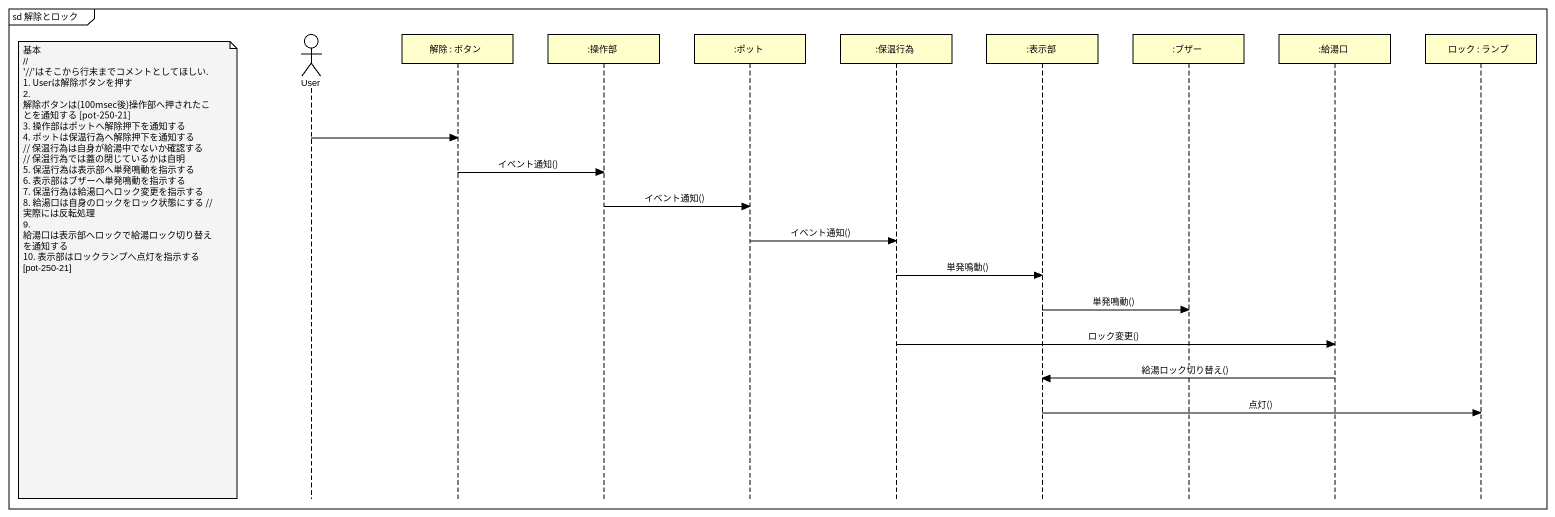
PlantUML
@startuml
mainframe sd 解除とロック
hide footbox
actor User
participant "解除 : ボタン" as 解除
participant ":操作部" as 操作部
participant ":ポット" as ポット
participant ":保温行為" as 保温行為
participant ":表示部" as 表示部
participant ":ブザー" as ブザー
participant ":給湯口" as 給湯口
participant "ロック : ランプ" as ロック

User -> 解除
解除 -> 操作部 : イベント通知()
操作部 -> ポット : イベント通知()
ポット -> 保温行為 : イベント通知()
note left of User
  基本
  ~// '~//'はそこから行末までコメントとしてほしい.
  1. Userは解除ボタンを押す
  2. 解除ボタンは(100msec後)操作部へ押されたことを通知する [pot-250-21]
  3. 操作部はポットへ解除押下を通知する
  4. ポットは保温行為へ解除押下を通知する
  // 保温行為は自身が給湯中でないか確認する
  // 保温行為では蓋の閉じているかは自明
  5. 保温行為は表示部へ単発鳴動を指示する
  6. 表示部はブザーへ単発鳴動を指示する
  7. 保温行為は給湯口へロック変更を指示する
  8. 給湯口は自身のロックをロック状態にする // 実際には反転処理
  9. 給湯口は表示部へロックで給湯ロック切り替えを通知する
  10. 表示部はロックランプへ点灯を指示する [pot-250-21]
end note
保温行為 -> 表示部 : 単発鳴動()
表示部 -> ブザー : 単発鳴動()
保温行為 -> 給湯口 : ロック変更()
給湯口 -> 表示部 : 給湯ロック切り替え()
表示部 -> ロック : 点灯()
@enduml
